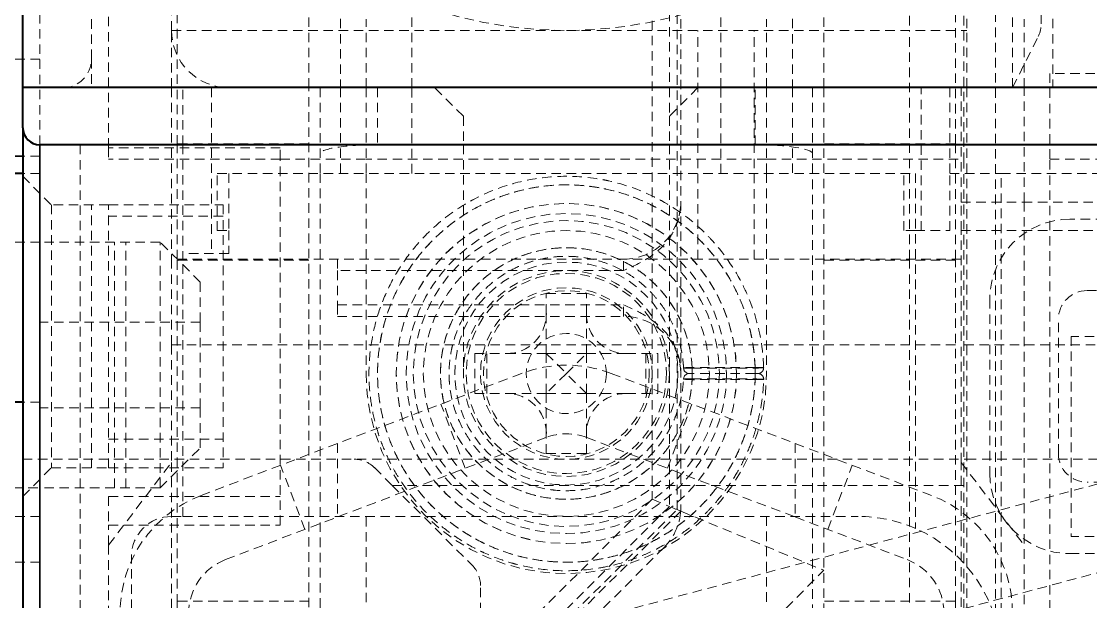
# Model space of a CAD drawing. Header units: inches. Extents: x 6934 to 18973, y 4254 to 7629.
# Drawn here: x 17088.75 to 17107.44, y 4884.96 to 4895.11 of the extents above; entities that cross this region are included whole.
import ezdxf

# ---------------------------------------------------------------- set-up
doc = ezdxf.new("R2010")
doc.units = ezdxf.units.IN
doc.header["$MEASUREMENT"] = 0
doc.linetypes.add('입력 정류부 ASSY$0$DASHED', pattern=[0.2067, 0.1654, -0.0413])
for name, color, linetype, lineweight, true_color in [('입력 정류부 ASSY$0$가려진 것(ISO)', 2, '입력 정류부 ASSY$0$DASHED', 18, 0xffff00), ('입력 정류부 ASSY$0$가려진 좁은 것(ISO)', 2, '입력 정류부 ASSY$0$DASHED', 18, 0xffff00), ('입력 정류부 ASSY$0$가시적인 것(ISO)', 3, 'Continuous', 40, 0x00ff00), ('입력 정류부 ASSY$0$가시적인 좁은 것(ISO)', 3, 'Continuous', 35, 0x00ff00)]:
    doc.layers.add(name, color=color, linetype=linetype, lineweight=lineweight, true_color=true_color)

# ---------------------------------------------------------------- blocks, each defined once
blk = doc.blocks.new('입력 정류부 ASSY')
at = {"layer": '입력 정류부 ASSY$0$가려진 것(ISO)'}
for p, q in [((437.404, 647.44), (437.404, 632.96)), ((451.004, 632.96), (451.004, 647.44)), ((445.704, 646.789), (445.704, 626.74)), ((436.204, 632.89), (436.204, 639.44)), ((450.204, 639.44), (450.204, 634.94)), ((451.154, 639.44), (451.154, 632.69)), ((451.704, 638.44), (451.704, 623.024)), ((435.004, 632.94), (435.004, 636.94)), ((437.304, 634.94), (437.304, 636.14)), ((440.254, 635.94), (440.254, 633.94)), ((448.154, 635.94), (448.154, 633.94)), ((451.204, 635.94), (451.204, 634.94)), ((452.004, 633.94), (452.004, 635.94)), ((452.504, 635.058), (452.504, 635.94)), ((452.704, 635.94), (452.704, 633.94)), ((439.704, 633.94), (439.704, 635.24)), ((448.704, 633.94), (448.704, 635.24)), ((435.904, 634.44), (435.904, 635.14)), ((440.704, 633.94), (440.704, 635.14)), ((447.704, 633.94), (447.704, 635.14)), ((452.204, 633.94), (452.204, 635.14)), ((437.304, 633.94), (437.304, 634.94)), ((437.304, 634.94), (444.204, 634.94)), ((444.204, 634.94), (451.204, 634.94)), ((446.504, 630.94), (446.504, 634.94)), ((447.484, 630.94), (447.484, 634.94)), ((450.204, 630.94), (450.204, 634.94)), ((451.204, 633.94), (451.204, 634.94)), ((452.004, 633.94), (452.452, 634.835)), ((435.004, 634.44), (433.504, 634.44)), ((435.904, 634.44), (435.904, 633.94)), ((452.654, 634.19), (452.654, 632.69)), ((471.754, 634.19), (452.654, 634.19)), ((437.304, 633.94), (437.304, 630.94)), ((437.504, 632.94), (437.504, 633.94)), ((439.704, 613.44), (439.704, 633.94)), ((439.904, 633.94), (439.904, 632.44)), ((440.254, 633.94), (440.254, 632.44)), ((440.704, 633.94), (440.704, 632.44)), ((442.404, 633.44), (441.904, 633.94)), ((446.504, 633.94), (446.004, 633.44)), ((447.704, 633.94), (447.704, 632.44)), ((448.154, 633.94), (448.154, 632.44)), ((448.504, 633.94), (448.504, 632.44)), ((448.704, 633.94), (448.704, 613.44)), ((450.904, 633.94), (450.904, 632.44)), ((451.104, 631.94), (451.104, 633.94)), ((452.204, 631.94), (452.204, 633.94)), ((442.404, 633.44), (442.404, 632.94)), ((446.004, 633.44), (446.004, 632.94)), ((439.704, 632.96), (437.404, 632.96)), ((437.404, 632.96), (437.404, 630.92)), ((451.004, 632.96), (448.704, 632.96)), ((451.004, 632.96), (451.004, 630.92)), ((435.704, 632.94), (435.704, 613.94)), ((439.204, 632.89), (436.204, 632.89)), ((436.204, 632.89), (436.204, 632.69)), ((437.504, 632.94), (437.504, 631.04)), ((439.204, 632.69), (439.204, 632.89)), ((442.404, 632.94), (442.404, 628.94)), ((446.004, 632.94), (446.004, 628.94)), ((439.204, 632.69), (436.204, 632.69)), ((439.204, 626.29), (439.204, 632.69)), ((439.204, 632.69), (440.704, 632.69)), ((447.704, 632.69), (440.704, 632.69)), ((447.704, 632.69), (451.154, 632.69)), ((451.154, 632.69), (451.154, 617.94)), ((452.654, 618.44), (452.654, 632.69)), ((452.654, 632.69), (458.704, 632.69)), ((435.004, 632.44), (434.704, 632.44)), ((434.704, 632.39), (435.204, 631.89)), ((438.104, 631.44), (438.104, 632.44)), ((438.104, 632.44), (450.304, 632.44)), ((438.304, 632.44), (438.304, 631.44)), ((439.904, 632.44), (439.904, 623.94)), ((440.704, 632.44), (440.704, 628.94)), ((447.704, 632.44), (447.704, 628.94)), ((448.504, 623.94), (448.504, 632.44)), ((450.104, 631.44), (450.104, 632.44)), ((450.304, 632.44), (450.304, 626.232)), ((450.904, 631.44), (450.904, 632.44)), ((450.904, 632.44), (451.804, 632.44)), ((451.804, 614.94), (451.804, 632.44)), ((451.804, 632.44), (454.604, 632.44)), ((436.204, 631.89), (435.204, 631.89)), ((435.204, 631.89), (435.204, 627.29)), ((435.904, 627.29), (435.904, 631.89)), ((436.204, 627.29), (436.204, 631.89)), ((436.204, 631.89), (438.204, 631.89)), ((438.204, 631.89), (438.204, 627.29)), ((451.104, 631.44), (451.104, 631.94)), ((451.104, 631.94), (452.204, 631.94)), ((452.204, 631.94), (452.204, 631.44)), ((454.204, 631.94), (452.204, 631.94)), ((438.204, 631.69), (436.204, 631.69)), ((471.404, 631.64), (453.004, 631.64)), ((438.104, 631.44), (438.304, 631.44)), ((438.304, 631.44), (438.304, 631.04)), ((450.304, 631.44), (450.104, 631.44)), ((450.304, 631.44), (450.904, 631.44)), ((451.104, 631.44), (452.204, 631.44)), ((451.104, 627.386), (451.104, 631.44)), ((452.204, 631.44), (452.204, 623.74)), ((454.204, 631.44), (452.204, 631.44)), ((435.004, 631.24), (433.504, 631.24)), ((437.104, 631.24), (435.004, 631.24)), ((436.304, 626.94), (436.304, 631.24)), ((436.504, 626.94), (436.504, 631.24)), ((437.804, 630.54), (437.104, 631.24)), ((437.104, 626.94), (437.104, 631.24)), ((451.104, 630.94), (437.304, 630.94)), ((437.304, 630.94), (437.304, 629.44)), ((439.704, 630.92), (437.404, 630.92)), ((437.404, 630.92), (437.404, 624.96)), ((437.504, 626.44), (437.504, 631.04)), ((438.304, 631.04), (437.504, 631.04)), ((440.204, 630.94), (440.204, 630.74)), ((451.004, 630.92), (448.704, 630.92)), ((450.204, 630.94), (450.204, 624.354)), ((451.004, 624.96), (451.004, 630.92)), ((440.204, 630.74), (440.204, 630.14)), ((437.804, 629.84), (437.804, 630.54)), ((443.854, 629.99), (443.854, 630.34)), ((443.854, 630.34), (444.554, 630.34)), ((444.554, 629.99), (444.554, 630.34)), ((453.304, 630.39), (471.104, 630.39)), ((451.604, 630.24), (451.604, 627.19)), ((440.204, 630.14), (440.204, 629.94)), ((443.854, 629.29), (443.854, 629.99)), ((444.554, 629.29), (444.554, 629.99)), ((437.804, 629.84), (435.004, 629.84)), ((437.804, 628.34), (437.804, 629.84)), ((440.204, 629.94), (445.204, 629.94)), ((452.804, 627.54), (452.804, 629.89)), ((453.029, 629.59), (453.029, 626.09)), ((453.429, 629.59), (453.029, 629.59)), ((437.304, 629.44), (437.304, 627.386)), ((437.304, 629.44), (451.104, 629.44)), ((455.304, 629.44), (451.104, 629.44)), ((442.604, 629.29), (442.604, 628.59)), ((442.604, 629.29), (443.154, 629.29)), ((443.854, 629.29), (443.154, 629.29)), ((443.854, 629.29), (444.204, 628.94)), ((443.854, 629.29), (444.554, 629.29)), ((443.854, 629.29), (443.854, 628.59)), ((444.204, 628.94), (444.554, 629.29)), ((444.554, 629.29), (444.554, 628.59)), ((444.554, 629.29), (445.254, 629.29)), ((445.254, 629.29), (445.804, 629.29)), ((445.804, 629.29), (445.804, 628.59)), ((443.421, 628.942), (440.204, 627.716)), ((444.204, 628.94), (443.854, 628.59)), ((444.554, 628.59), (444.204, 628.94)), ((444.988, 628.942), (448.204, 627.716)), ((446.352, 628.94), (446.402, 628.94)), ((442.604, 628.59), (443.154, 628.59)), ((443.854, 628.59), (443.154, 628.59)), ((443.854, 628.59), (444.554, 628.59)), ((443.854, 628.59), (443.854, 627.89)), ((444.554, 628.59), (445.254, 628.59)), ((444.554, 628.59), (444.554, 627.89)), ((445.254, 628.59), (445.804, 628.59)), ((435.004, 628.44), (434.704, 628.44)), ((437.804, 628.34), (435.004, 628.34)), ((437.804, 627.64), (437.804, 628.34)), ((442.438, 627.283), (442.011, 628.404)), ((445.97, 627.283), (446.398, 628.404)), ((444.874, 624.7), (457.469, 628.075)), ((436.204, 627.79), (438.204, 627.79)), ((440.204, 627.716), (437.821, 626.807)), ((443.848, 627.82), (440.204, 626.431)), ((440.204, 627.716), (440.204, 626.431)), ((443.854, 627.54), (443.854, 627.89)), ((444.554, 627.54), (444.554, 627.89)), ((444.56, 627.82), (448.204, 626.431)), ((450.588, 626.807), (448.204, 627.716)), ((448.204, 627.716), (448.204, 626.431)), ((437.104, 626.94), (437.804, 627.64)), ((443.854, 627.54), (444.554, 627.54)), ((434.704, 627.44), (451.204, 627.44)), ((436.204, 625.94), (437.304, 627.386)), ((437.304, 627.386), (437.304, 621.94)), ((451.104, 621.94), (451.104, 627.386)), ((451.104, 627.386), (452.204, 625.94)), ((451.204, 627.44), (454.208, 627.44)), ((434.704, 626.79), (435.204, 627.29)), ((435.204, 627.29), (436.204, 627.29)), ((436.204, 627.29), (438.204, 627.29)), ((439.635, 626.214), (439.208, 627.336)), ((440.851, 627.294), (441.161, 626.984)), ((448.774, 626.214), (449.201, 627.336)), ((441.161, 626.984), (442.558, 625.587)), ((471.104, 627.04), (453.304, 627.04)), ((434.004, 626.94), (435.004, 626.94)), ((437.104, 626.94), (435.004, 626.94)), ((436.204, 626.79), (436.204, 626.29)), ((436.204, 626.79), (439.204, 626.79)), ((445.704, 626.74), (442.704, 623.74)), ((445.262, 623.251), (457.857, 626.626)), ((445.704, 626.74), (446.004, 626.616)), ((435.004, 626.44), (433.504, 626.44)), ((437.304, 626.44), (437.504, 626.44)), ((437.504, 626.44), (449.304, 626.44)), ((438.248, 625.686), (440.204, 626.431)), ((440.704, 624.94), (440.704, 626.44)), ((446.204, 626.533), (448.704, 625.498)), ((447.704, 626.44), (447.704, 624.94)), ((448.204, 626.431), (450.16, 625.686)), ((436.204, 625.94), (436.204, 626.29)), ((436.204, 626.29), (439.204, 626.29)), ((453.429, 626.09), (453.029, 626.09)), ((436.204, 625.94), (436.204, 613.44)), ((445.911, 625.897), (441.283, 621.269)), ((436.604, 613.94), (436.604, 625.74)), ((453.004, 625.79), (471.404, 625.79)), ((435.004, 625.64), (430.404, 625.64)), ((443.915, 620.708), (448.704, 625.498)), ((442.704, 623.435), (442.704, 625.233)), ((439.704, 624.96), (437.404, 624.96)), ((437.404, 624.96), (437.404, 622.92)), ((451.004, 624.96), (448.704, 624.96)), ((451.004, 624.96), (451.004, 622.92))]:
    blk.add_line(p, q, dxfattribs=at)
for radius in [2.975, 1.95, 1.75, 1.5, 1.45, 0.7]:
    blk.add_circle((444.204, 628.94), radius, dxfattribs=at)
for centre, radius, start, end in [((444.204, 642.44), 7.5, 240.0736, 299.9264), ((452.004, 635.058), 0.5, 333.4349, 0), ((438.304, 634.94), 1, 180, 270), ((435.404, 634.44), 0.5, 270, 0), ((445.204, 631.94), 1, 270, 0), ((453.004, 630.24), 1.4, 90, 180), ((453.304, 629.89), 0.5, 90, 180), ((445.204, 628.94), 1, 0, 90), ((444.204, 626.886), 2.2, 69.1342, 110.8658), ((446.352, 629.04), 0.1, 182.664, 269.9988), ((447.552, 629.04), 0.1, 270.097, 1.748), ((444.204, 628.94), 3.5, 180, 0), ((446.352, 628.84), 0.1, 89.9958, 177.3334), ((447.553, 628.84), 0.1, 358.2883, 90.0044), ((444.204, 626.886), 1, 69.1342, 110.8658), ((453.304, 627.54), 0.5, 180, 270), ((453.004, 627.19), 1.4, 180, 270), ((438.604, 624.751), 2.2, 110.8658, 180), ((449.804, 624.751), 2.2, 0, 69.1342), ((445.204, 626.604), 1, 315, 0), ((437.304, 625.74), 0.7, 90, 180), ((449.304, 623.94), 2.5, 66.4218, 90), ((449.304, 623.94), 2.5, 0, 66.4218), ((438.604, 624.751), 1, 110.8658, 180), ((449.804, 624.751), 1, 0, 69.1342), ((442.204, 625.233), 0.5, 0, 45)]:
    blk.add_arc(centre, radius, start, end, dxfattribs=at)
for centre, major_axis, ratio, start_param, end_param in [((440.904, 632.789), (1, 0), 0.151515, 1.570796, 3.141593), ((447.504, 632.789), (-1, 0), 0.151515, 3.141593, 4.712389), ((443.11, 630.035), (-0.542, 0.542), 0.941609, 2.386259, 3.896927), ((445.299, 630.035), (0.542, 0.542), 0.941609, 2.386259, 3.896927), ((443.11, 627.846), (-0.542, -0.542), 0.941609, 2.386259, 3.896927), ((445.299, 627.846), (0.542, -0.542), 0.941609, 2.386259, 3.896927), ((440.497, 626.94), (-0.189, -0.463), 0.999737, 2.743284, 3.528481), ((446.204, 626.533), (0.5, -0.207), 0.00001, 1.57083, 1.982336)]:
    blk.add_ellipse(centre, major_axis=major_axis, ratio=ratio, start_param=start_param, end_param=end_param, dxfattribs=at)
for points, knots in [([(447.652, 629.043), (447.64, 629.444), (447.559, 629.824), (447.429, 630.166), (447.399, 630.245), (447.367, 630.322), (447.332, 630.396), (447.178, 630.728), (446.979, 631.017), (446.757, 631.261), (446.712, 631.31), (446.667, 631.358), (446.62, 631.403), (446.385, 631.634), (446.132, 631.817), (445.874, 631.959), (445.828, 631.985), (445.782, 632.009), (445.736, 632.031), (445.471, 632.163), (445.203, 632.253), (444.942, 632.31), (444.903, 632.319), (444.863, 632.327), (444.824, 632.334), (444.56, 632.382), (444.305, 632.397), (444.063, 632.387), (444.032, 632.386), (444.001, 632.384), (443.971, 632.382), (443.726, 632.366), (443.495, 632.324), (443.276, 632.263), (443.253, 632.257), (443.23, 632.25), (443.208, 632.243), (442.986, 632.176), (442.775, 632.088), (442.582, 631.985), (442.567, 631.977), (442.551, 631.969), (442.536, 631.96), (442.342, 631.853), (442.166, 631.731), (442.011, 631.603), (442.002, 631.596), (441.993, 631.588), (441.984, 631.581), (441.829, 631.45), (441.695, 631.315), (441.579, 631.178), (441.574, 631.173), (441.57, 631.168), (441.565, 631.162), (441.445, 631.02), (441.343, 630.875), (441.252, 630.725), (441.161, 630.574), (441.082, 630.417), (441.015, 630.256), (440.949, 630.096), (440.895, 629.931), (440.854, 629.764), (440.813, 629.597), (440.785, 629.427), (440.769, 629.258), (440.768, 629.252), (440.768, 629.245), (440.767, 629.239), (440.753, 629.077), (440.751, 628.915), (440.759, 628.766), (440.759, 628.757), (440.76, 628.748), (440.76, 628.739), (440.769, 628.593), (440.785, 628.459), (440.809, 628.327), (440.811, 628.316), (440.813, 628.306), (440.815, 628.295), (440.84, 628.166), (440.871, 628.04), (440.909, 627.918), (440.913, 627.905), (440.917, 627.893), (440.921, 627.88), (440.96, 627.76), (441.005, 627.643), (441.056, 627.529), (441.063, 627.515), (441.069, 627.5), (441.076, 627.486), (441.128, 627.375), (441.185, 627.266), (441.249, 627.159), (441.259, 627.144), (441.269, 627.128), (441.279, 627.112), (441.343, 627.009), (441.413, 626.908), (441.491, 626.809), (441.505, 626.791), (441.519, 626.774), (441.533, 626.757), (441.612, 626.66), (441.7, 626.564), (441.797, 626.469), (441.816, 626.45), (441.836, 626.431), (441.856, 626.413), (441.955, 626.321), (442.064, 626.231), (442.183, 626.145), (442.21, 626.125), (442.237, 626.106), (442.265, 626.087), (442.386, 626.005), (442.517, 625.927), (442.658, 625.856), (442.694, 625.838), (442.731, 625.82), (442.769, 625.803), (442.913, 625.737), (443.067, 625.679), (443.231, 625.63), (443.278, 625.617), (443.325, 625.604), (443.374, 625.592), (443.539, 625.551), (443.714, 625.52), (443.901, 625.504), (443.96, 625.498), (444.019, 625.495), (444.08, 625.493), (444.27, 625.486), (444.469, 625.495), (444.668, 625.522), (444.736, 625.531), (444.805, 625.542), (444.872, 625.556), (445.067, 625.594), (445.257, 625.649), (445.434, 625.717), (445.502, 625.743), (445.568, 625.77), (445.631, 625.799), (445.793, 625.873), (445.941, 625.955), (446.078, 626.043), (446.135, 626.08), (446.19, 626.119), (446.243, 626.157), (446.367, 626.248), (446.479, 626.342), (446.58, 626.439), (446.627, 626.483), (446.671, 626.528), (446.714, 626.573), (446.804, 626.668), (446.884, 626.764), (446.958, 626.862), (446.995, 626.911), (447.03, 626.96), (447.064, 627.01), (447.129, 627.106), (447.188, 627.204), (447.242, 627.305), (447.272, 627.36), (447.3, 627.415), (447.326, 627.471), (447.374, 627.573), (447.417, 627.677), (447.454, 627.783), (447.476, 627.845), (447.497, 627.907), (447.515, 627.97), (447.546, 628.074), (447.571, 628.181), (447.592, 628.29), (447.606, 628.359), (447.617, 628.429), (447.626, 628.5), (447.64, 628.61), (447.649, 628.723), (447.653, 628.837)], [0, 0, 0, 0, 0.024622, 0.024622, 0.024622, 0.030303, 0.030303, 0.030303, 0.055496, 0.055496, 0.055496, 0.060606, 0.060606, 0.060606, 0.086353, 0.086353, 0.086353, 0.090909, 0.090909, 0.090909, 0.117235, 0.117235, 0.117235, 0.121212, 0.121212, 0.121212, 0.148097, 0.148097, 0.148097, 0.151515, 0.151515, 0.151515, 0.178966, 0.178966, 0.178966, 0.181818, 0.181818, 0.181818, 0.209864, 0.209864, 0.209864, 0.212121, 0.212121, 0.212121, 0.240738, 0.240738, 0.240738, 0.242424, 0.242424, 0.242424, 0.271594, 0.271594, 0.271594, 0.272727, 0.272727, 0.272727, 0.30303, 0.30303, 0.30303, 0.333333, 0.333333, 0.333333, 0.363636, 0.363636, 0.363636, 0.393939, 0.393939, 0.393939, 0.395069, 0.395069, 0.395069, 0.424242, 0.424242, 0.424242, 0.425984, 0.425984, 0.425984, 0.454545, 0.454545, 0.454545, 0.456839, 0.456839, 0.456839, 0.484848, 0.484848, 0.484848, 0.487702, 0.487702, 0.487702, 0.515152, 0.515152, 0.515152, 0.518576, 0.518576, 0.518576, 0.545455, 0.545455, 0.545455, 0.549471, 0.549471, 0.549471, 0.575758, 0.575758, 0.575758, 0.580333, 0.580333, 0.580333, 0.606061, 0.606061, 0.606061, 0.611186, 0.611186, 0.611186, 0.636364, 0.636364, 0.636364, 0.642067, 0.642067, 0.642067, 0.666667, 0.666667, 0.666667, 0.672932, 0.672932, 0.672932, 0.69697, 0.69697, 0.69697, 0.703838, 0.703838, 0.703838, 0.727273, 0.727273, 0.727273, 0.734583, 0.734583, 0.734583, 0.757576, 0.757576, 0.757576, 0.765429, 0.765429, 0.765429, 0.787879, 0.787879, 0.787879, 0.796458, 0.796458, 0.796458, 0.818182, 0.818182, 0.818182, 0.827297, 0.827297, 0.827297, 0.848485, 0.848485, 0.848485, 0.858228, 0.858228, 0.858228, 0.878788, 0.878788, 0.878788, 0.889098, 0.889098, 0.889098, 0.909091, 0.909091, 0.909091, 0.919866, 0.919866, 0.919866, 0.939394, 0.939394, 0.939394, 0.95086, 0.95086, 0.95086, 0.969697, 0.969697, 0.969697, 0.981595, 0.981595, 0.981595, 1, 1, 1, 1]), ([(446.204, 631.923), (446.204, 631.811), (446.181, 631.679), (446.105, 631.464), (446.036, 631.343), (445.873, 631.138), (445.753, 631.034), (445.485, 630.866), (445.338, 630.8), (445.204, 630.74)], [-0.1561497, -0.1561497, -0.1561497, -0.1561497, -0.1225181, -0.1225181, -0.0877089, -0.0877089, -0.0438544, -0.0438544, 0, 0, 0, 0]), ([(446.252, 629.036), (446.251, 629.058), (446.25, 629.081), (446.248, 629.104), (446.242, 629.18), (446.231, 629.256), (446.217, 629.33), (446.212, 629.356), (446.206, 629.381), (446.201, 629.407), (446.184, 629.477), (446.164, 629.546), (446.14, 629.615), (446.13, 629.645), (446.119, 629.674), (446.107, 629.704), (446.081, 629.768), (446.052, 629.831), (446.019, 629.893), (446.002, 629.926), (445.984, 629.958), (445.965, 629.99), (445.931, 630.048), (445.893, 630.104), (445.852, 630.16), (445.826, 630.195), (445.799, 630.23), (445.769, 630.264), (445.726, 630.315), (445.679, 630.366), (445.628, 630.415), (445.59, 630.452), (445.549, 630.489), (445.505, 630.525), (445.452, 630.568), (445.396, 630.61), (445.336, 630.65), (445.281, 630.686), (445.224, 630.72), (445.163, 630.752), (445.101, 630.785), (445.037, 630.815), (444.969, 630.842), (444.896, 630.872), (444.819, 630.898), (444.738, 630.92), (444.67, 630.938), (444.599, 630.953), (444.526, 630.965), (444.432, 630.98), (444.334, 630.989), (444.234, 630.99), (444.163, 630.991), (444.09, 630.988), (444.018, 630.982), (443.905, 630.971), (443.792, 630.952), (443.683, 630.923), (443.622, 630.907), (443.562, 630.888), (443.504, 630.867), (443.394, 630.827), (443.292, 630.779), (443.196, 630.725), (443.151, 630.7), (443.108, 630.673), (443.065, 630.645), (442.97, 630.581), (442.88, 630.51), (442.796, 630.43), (442.763, 630.399), (442.731, 630.366), (442.7, 630.333), (442.613, 630.239), (442.532, 630.134), (442.459, 630.016), (442.438, 629.981), (442.416, 629.944), (442.396, 629.906), (442.325, 629.773), (442.265, 629.625), (442.223, 629.467), (442.214, 629.431), (442.205, 629.395), (442.197, 629.358), (442.162, 629.187), (442.148, 629.005), (442.157, 628.833), (442.159, 628.806), (442.16, 628.779), (442.163, 628.753), (442.179, 628.575), (442.218, 628.409), (442.271, 628.259), (442.276, 628.243), (442.282, 628.228), (442.287, 628.214), (442.346, 628.059), (442.42, 627.921), (442.502, 627.798), (442.506, 627.792), (442.51, 627.787), (442.514, 627.781), (442.6, 627.654), (442.696, 627.545), (442.799, 627.448), (442.901, 627.352), (443.01, 627.268), (443.129, 627.195), (443.134, 627.192), (443.139, 627.189), (443.144, 627.186), (443.258, 627.117), (443.38, 627.058), (443.508, 627.012), (443.52, 627.008), (443.532, 627.004), (443.545, 626.999), (443.667, 626.958), (443.794, 626.927), (443.93, 626.909), (443.95, 626.906), (443.97, 626.904), (443.991, 626.901), (444.123, 626.888), (444.263, 626.886), (444.408, 626.9), (444.438, 626.903), (444.468, 626.907), (444.498, 626.911), (444.638, 626.932), (444.78, 626.968), (444.912, 627.016), (444.949, 627.03), (444.985, 627.044), (445.02, 627.06), (445.14, 627.112), (445.251, 627.173), (445.35, 627.241), (445.386, 627.265), (445.42, 627.289), (445.453, 627.314), (445.54, 627.381), (445.617, 627.451), (445.686, 627.524), (445.717, 627.555), (445.745, 627.588), (445.773, 627.62), (445.831, 627.689), (445.882, 627.759), (445.928, 627.831), (445.953, 627.869), (445.976, 627.908), (445.998, 627.947), (446.036, 628.015), (446.069, 628.085), (446.098, 628.155), (446.117, 628.2), (446.134, 628.246), (446.149, 628.292), (446.171, 628.357), (446.189, 628.423), (446.204, 628.49), (446.216, 628.542), (446.226, 628.595), (446.233, 628.649), (446.243, 628.714), (446.249, 628.779), (446.252, 628.845)], [0, 0, 0, 0, 0.007873, 0.007873, 0.007873, 0.034483, 0.034483, 0.034483, 0.043596, 0.043596, 0.043596, 0.068966, 0.068966, 0.068966, 0.079834, 0.079834, 0.079834, 0.103448, 0.103448, 0.103448, 0.11587, 0.11587, 0.11587, 0.137931, 0.137931, 0.137931, 0.151816, 0.151816, 0.151816, 0.172414, 0.172414, 0.172414, 0.187975, 0.187975, 0.187975, 0.206897, 0.206897, 0.206897, 0.224016, 0.224016, 0.224016, 0.241379, 0.241379, 0.241379, 0.260054, 0.260054, 0.260054, 0.275862, 0.275862, 0.275862, 0.296003, 0.296003, 0.296003, 0.310345, 0.310345, 0.310345, 0.33245, 0.33245, 0.33245, 0.344828, 0.344828, 0.344828, 0.368303, 0.368303, 0.368303, 0.37931, 0.37931, 0.37931, 0.404188, 0.404188, 0.404188, 0.413793, 0.413793, 0.413793, 0.440299, 0.440299, 0.440299, 0.448276, 0.448276, 0.448276, 0.476371, 0.476371, 0.476371, 0.482759, 0.482759, 0.482759, 0.512599, 0.512599, 0.512599, 0.517241, 0.517241, 0.517241, 0.548568, 0.548568, 0.548568, 0.551724, 0.551724, 0.551724, 0.58462, 0.58462, 0.58462, 0.586207, 0.586207, 0.586207, 0.62069, 0.62069, 0.62069, 0.655172, 0.655172, 0.655172, 0.656691, 0.656691, 0.656691, 0.689655, 0.689655, 0.689655, 0.69283, 0.69283, 0.69283, 0.724138, 0.724138, 0.724138, 0.728789, 0.728789, 0.728789, 0.758621, 0.758621, 0.758621, 0.764743, 0.764743, 0.764743, 0.793103, 0.793103, 0.793103, 0.800968, 0.800968, 0.800968, 0.827586, 0.827586, 0.827586, 0.837049, 0.837049, 0.837049, 0.862069, 0.862069, 0.862069, 0.873144, 0.873144, 0.873144, 0.896552, 0.896552, 0.896552, 0.909086, 0.909086, 0.909086, 0.931034, 0.931034, 0.931034, 0.9453, 0.9453, 0.9453, 0.965517, 0.965517, 0.965517, 0.981127, 0.981127, 0.981127, 1, 1, 1, 1]), ([(445.204, 630.14), (445.338, 630.081), (445.485, 630.015), (445.753, 629.846), (445.873, 629.743), (446.036, 629.538), (446.105, 629.417), (446.181, 629.202), (446.204, 629.069), (446.204, 628.957)], [-0.6097237, -0.6097237, -0.6097237, -0.6097237, -0.5658692, -0.5658692, -0.5220148, -0.5220148, -0.4872055, -0.4872055, -0.4535739, -0.4535739, -0.4535739, -0.4535739]), ([(447.502, 628.94), (447.382, 628.94), (447.261, 628.94), (447.137, 628.94), (447.013, 628.94), (446.887, 628.94), (446.764, 628.94), (446.754, 628.94), (446.745, 628.94), (446.735, 628.94), (446.622, 628.94), (446.511, 628.94), (446.402, 628.94)], [0, 0, 0, 0, 0.333333, 0.333333, 0.333333, 0.666667, 0.666667, 0.666667, 0.69247, 0.69247, 0.69247, 1, 1, 1, 1]), ([(447.553, 628.94), (447.553, 628.94), (447.552, 628.94), (447.548, 628.94), (447.542, 628.94), (447.532, 628.94), (447.519, 628.94), (447.508, 628.94), (447.502, 628.94)], [0.0000021, 0.0000021, 0.0000021, 0.0000021, 0.1666667, 0.3333333, 0.5, 0.6666667, 0.8333333, 1, 1, 1, 1])]:
    blk.add_open_spline(points, degree=3, knots=knots, dxfattribs=at)
at = {"layer": '입력 정류부 ASSY$0$가려진 좁은 것(ISO)'}
for p, q in [((446.204, 648.94), (446.204, 626.533)), ((446.004, 647.74), (446.004, 633.44)), ((446.138, 626.561), (446.138, 644.94)), ((441.504, 633.94), (441.504, 635.443)), ((446.904, 633.94), (446.904, 635.443)), ((438.004, 633.94), (438.004, 631.04)), ((440.904, 633.94), (440.904, 632.94)), ((441.504, 632.44), (441.504, 633.94)), ((446.904, 632.44), (446.904, 633.94)), ((447.504, 632.94), (447.504, 633.94)), ((450.404, 631.44), (450.404, 633.94)), ((451.204, 633.94), (451.204, 623.546)), ((435.004, 632.74), (434.704, 632.74)), ((445.204, 630.74), (445.204, 630.94)), ((445.204, 630.74), (440.204, 630.74)), ((440.204, 630.14), (445.204, 630.14)), ((445.204, 629.94), (445.204, 630.14)), ((442.815, 628.59), (442.815, 629.29)), ((445.593, 628.59), (445.593, 629.29)), ((446.004, 628.94), (446.004, 626.616)), ((441.161, 626.984), (451.204, 626.984)), ((446.004, 626.616), (442.851, 623.463)), ((442.805, 623.227), (446.138, 626.561)), ((446.204, 626.533), (442.948, 623.277))]:
    blk.add_line(p, q, dxfattribs=at)
for radius in [2.974, 2.799, 2.675, 2.5, 1.8]:
    blk.add_circle((444.204, 628.94), radius, dxfattribs=at)
for centre, major_axis, ratio, start_param, end_param in [((446.402, 629.04), (0, -0.1), 0.003903, 4.633078, 6.28318), ((446.402, 629.04), (0, -0.1), 0.00333, 6.283183, 7.774637), ((447.502, 629.04), (0, -0.1), 0.001693, 4.65941, 6.28319), ((447.503, 629.04), (0.15, 0.003), 0.034434, 4.712902, 6.282737), ((447.503, 629.04), (0, -0.1), 0.001522, 0.000002, 1.517816), ((446.402, 628.84), (0, 0.1), 0.003903, 0.003581, 1.65011), ((446.402, 628.84), (0, 0.1), 0.00333, 4.79173, 6.283194), ((447.503, 628.84), (0, 0.1), 0.001522, 4.765369, 6.283183), ((447.503, 628.84), (0, 0.1), 0.001693, 6.283185, 7.906957), ((447.503, 628.84), (0.15, -0.003), 0.034478, 6.282869, 7.853453), ((447.503, 628.84), (0.15, -0.003), 0.034881, 4.711789, 6.282886)]:
    blk.add_ellipse(centre, major_axis=major_axis, ratio=ratio, start_param=start_param, end_param=end_param, dxfattribs=at)
for points, knots in [([(447.502, 629.046), (447.489, 629.429), (447.411, 629.793), (447.286, 630.12), (447.257, 630.195), (447.226, 630.268), (447.193, 630.339), (447.045, 630.656), (446.854, 630.933), (446.641, 631.166), (446.598, 631.212), (446.555, 631.257), (446.51, 631.301), (446.285, 631.521), (446.042, 631.696), (445.794, 631.832), (445.751, 631.856), (445.708, 631.878), (445.664, 631.9), (445.409, 632.025), (445.152, 632.111), (444.902, 632.166), (444.865, 632.174), (444.828, 632.181), (444.791, 632.188), (444.538, 632.234), (444.293, 632.247), (444.061, 632.237), (444.032, 632.236), (444.003, 632.234), (443.974, 632.232), (443.74, 632.216), (443.519, 632.176), (443.308, 632.116), (443.287, 632.11), (443.266, 632.104), (443.245, 632.098), (443.032, 632.033), (442.831, 631.948), (442.646, 631.849), (442.632, 631.841), (442.617, 631.834), (442.603, 631.826), (442.417, 631.723), (442.248, 631.605), (442.1, 631.483), (442.092, 631.476), (442.084, 631.469), (442.076, 631.462), (441.927, 631.336), (441.799, 631.206), (441.688, 631.075), (441.684, 631.07), (441.68, 631.065), (441.676, 631.061), (441.561, 630.924), (441.463, 630.786), (441.377, 630.642), (441.29, 630.497), (441.215, 630.347), (441.151, 630.193), (441.088, 630.04), (441.037, 629.882), (440.998, 629.722), (440.997, 629.719), (440.997, 629.715), (440.996, 629.712), (440.958, 629.555), (440.932, 629.396), (440.918, 629.238), (440.917, 629.231), (440.917, 629.225), (440.916, 629.218), (440.903, 629.063), (440.902, 628.91), (440.909, 628.767), (440.909, 628.758), (440.91, 628.749), (440.91, 628.74), (440.919, 628.601), (440.935, 628.473), (440.958, 628.347), (440.96, 628.336), (440.962, 628.326), (440.964, 628.315), (440.988, 628.193), (441.018, 628.073), (441.054, 627.956), (441.058, 627.944), (441.062, 627.931), (441.066, 627.919), (441.103, 627.805), (441.147, 627.694), (441.196, 627.585), (441.202, 627.57), (441.208, 627.556), (441.215, 627.542), (441.265, 627.436), (441.32, 627.333), (441.381, 627.232), (441.391, 627.216), (441.4, 627.2), (441.41, 627.185), (441.471, 627.087), (441.539, 626.991), (441.613, 626.897), (441.627, 626.88), (441.64, 626.863), (441.654, 626.846), (441.73, 626.753), (441.813, 626.662), (441.906, 626.572), (441.925, 626.554), (441.944, 626.535), (441.964, 626.517), (442.059, 626.43), (442.162, 626.345), (442.275, 626.263), (442.301, 626.244), (442.329, 626.225), (442.356, 626.206), (442.471, 626.129), (442.595, 626.055), (442.73, 625.988), (442.765, 625.97), (442.802, 625.953), (442.838, 625.936), (442.975, 625.874), (443.122, 625.819), (443.277, 625.773), (443.323, 625.76), (443.37, 625.747), (443.417, 625.735), (443.575, 625.697), (443.741, 625.668), (443.918, 625.653), (443.976, 625.648), (444.034, 625.644), (444.093, 625.642), (444.273, 625.636), (444.462, 625.645), (444.651, 625.671), (444.718, 625.68), (444.785, 625.691), (444.851, 625.704), (445.035, 625.741), (445.216, 625.794), (445.384, 625.858), (445.45, 625.884), (445.514, 625.91), (445.577, 625.939), (445.729, 626.009), (445.87, 626.087), (446, 626.171), (446.056, 626.208), (446.109, 626.245), (446.161, 626.283), (446.278, 626.369), (446.384, 626.459), (446.48, 626.551), (446.526, 626.594), (446.569, 626.638), (446.61, 626.682), (446.695, 626.772), (446.771, 626.863), (446.841, 626.956), (446.877, 627.004), (446.911, 627.052), (446.944, 627.1), (447.005, 627.192), (447.061, 627.285), (447.112, 627.38), (447.141, 627.434), (447.168, 627.488), (447.194, 627.542), (447.238, 627.639), (447.279, 627.737), (447.314, 627.837), (447.336, 627.897), (447.356, 627.958), (447.374, 628.02), (447.402, 628.119), (447.426, 628.219), (447.446, 628.322), (447.459, 628.389), (447.47, 628.458), (447.478, 628.527), (447.491, 628.631), (447.5, 628.738), (447.503, 628.846)], [0, 0, 0, 0, 0.024652, 0.024652, 0.024652, 0.030303, 0.030303, 0.030303, 0.055533, 0.055533, 0.055533, 0.060606, 0.060606, 0.060606, 0.086396, 0.086396, 0.086396, 0.090909, 0.090909, 0.090909, 0.117285, 0.117285, 0.117285, 0.121212, 0.121212, 0.121212, 0.148153, 0.148153, 0.148153, 0.151515, 0.151515, 0.151515, 0.179029, 0.179029, 0.179029, 0.181818, 0.181818, 0.181818, 0.209932, 0.209932, 0.209932, 0.212121, 0.212121, 0.212121, 0.240813, 0.240813, 0.240813, 0.242424, 0.242424, 0.242424, 0.271676, 0.271676, 0.271676, 0.272727, 0.272727, 0.272727, 0.30303, 0.30303, 0.30303, 0.333333, 0.333333, 0.333333, 0.363636, 0.363636, 0.363636, 0.364308, 0.364308, 0.364308, 0.393939, 0.393939, 0.393939, 0.395176, 0.395176, 0.395176, 0.424242, 0.424242, 0.424242, 0.426098, 0.426098, 0.426098, 0.454545, 0.454545, 0.454545, 0.456959, 0.456959, 0.456959, 0.484848, 0.484848, 0.484848, 0.487828, 0.487828, 0.487828, 0.515152, 0.515152, 0.515152, 0.518709, 0.518709, 0.518709, 0.545455, 0.545455, 0.545455, 0.549611, 0.549611, 0.549611, 0.575758, 0.575758, 0.575758, 0.580479, 0.580479, 0.580479, 0.606061, 0.606061, 0.606061, 0.611338, 0.611338, 0.611338, 0.636364, 0.636364, 0.636364, 0.642225, 0.642225, 0.642225, 0.666667, 0.666667, 0.666667, 0.673097, 0.673097, 0.673097, 0.69697, 0.69697, 0.69697, 0.70401, 0.70401, 0.70401, 0.727273, 0.727273, 0.727273, 0.734758, 0.734758, 0.734758, 0.757576, 0.757576, 0.757576, 0.765612, 0.765612, 0.765612, 0.787879, 0.787879, 0.787879, 0.796651, 0.796651, 0.796651, 0.818182, 0.818182, 0.818182, 0.827493, 0.827493, 0.827493, 0.848485, 0.848485, 0.848485, 0.858432, 0.858432, 0.858432, 0.878788, 0.878788, 0.878788, 0.889307, 0.889307, 0.889307, 0.909091, 0.909091, 0.909091, 0.920081, 0.920081, 0.920081, 0.939394, 0.939394, 0.939394, 0.951084, 0.951084, 0.951084, 0.969697, 0.969697, 0.969697, 0.981821, 0.981821, 0.981821, 1, 1, 1, 1]), ([(447.503, 629.035), (447.496, 629.278), (447.462, 629.508), (447.411, 629.72), (447.359, 629.933), (447.289, 630.128), (447.208, 630.307), (447.126, 630.486), (447.033, 630.649), (446.933, 630.796), (446.859, 630.905), (446.78, 631.006), (446.7, 631.099), (446.672, 631.131), (446.644, 631.162), (446.616, 631.192), (446.507, 631.31), (446.394, 631.414), (446.279, 631.507), (446.164, 631.6), (446.046, 631.682), (445.923, 631.757), (445.8, 631.832), (445.672, 631.9), (445.539, 631.958), (445.407, 632.017), (445.271, 632.066), (445.132, 632.107), (444.994, 632.148), (444.852, 632.18), (444.703, 632.202), (444.594, 632.219), (444.482, 632.231), (444.365, 632.236), (444.322, 632.239), (444.278, 632.24), (444.234, 632.24), (444.07, 632.241), (443.897, 632.23), (443.732, 632.206), (443.566, 632.183), (443.409, 632.147), (443.255, 632.101), (443.101, 632.054), (442.95, 631.997), (442.805, 631.929), (442.66, 631.861), (442.519, 631.782), (442.383, 631.692), (442.246, 631.601), (442.113, 631.499), (441.982, 631.38), (441.965, 631.364), (441.947, 631.348), (441.93, 631.332), (441.817, 631.224), (441.705, 631.102), (441.6, 630.966), (441.478, 630.81), (441.366, 630.635), (441.274, 630.457), (441.181, 630.28), (441.109, 630.101), (441.055, 629.925), (441, 629.75), (440.962, 629.577), (440.939, 629.414), (440.915, 629.251), (440.905, 629.097), (440.904, 628.953), (440.904, 628.808), (440.913, 628.674), (440.928, 628.544), (440.944, 628.415), (440.966, 628.292), (440.995, 628.17), (441.025, 628.049), (441.06, 627.93), (441.103, 627.813), (441.145, 627.697), (441.193, 627.584), (441.249, 627.473), (441.304, 627.362), (441.366, 627.253), (441.434, 627.148), (441.502, 627.042), (441.576, 626.94), (441.661, 626.838), (441.739, 626.743), (441.826, 626.649), (441.923, 626.556), (441.93, 626.549), (441.937, 626.542), (441.945, 626.535), (442.05, 626.436), (442.167, 626.34), (442.298, 626.247), (442.429, 626.154), (442.574, 626.065), (442.734, 625.986), (442.894, 625.907), (443.067, 625.837), (443.245, 625.783), (443.423, 625.729), (443.605, 625.69), (443.78, 625.668), (443.955, 625.645), (444.124, 625.638), (444.279, 625.641), (444.305, 625.642), (444.33, 625.643), (444.354, 625.644), (444.481, 625.649), (444.6, 625.662), (444.715, 625.68), (444.852, 625.702), (444.983, 625.731), (445.11, 625.767), (445.236, 625.803), (445.359, 625.846), (445.477, 625.895), (445.595, 625.945), (445.709, 626.001), (445.819, 626.062), (445.929, 626.124), (446.036, 626.192), (446.139, 626.267), (446.242, 626.341), (446.342, 626.422), (446.441, 626.514), (446.526, 626.592), (446.61, 626.678), (446.693, 626.773), (446.707, 626.789), (446.721, 626.805), (446.734, 626.822), (446.83, 626.936), (446.923, 627.062), (447.009, 627.202), (447.096, 627.341), (447.176, 627.494), (447.246, 627.661), (447.317, 627.828), (447.377, 628.009), (447.421, 628.205), (447.466, 628.401), (447.495, 628.613), (447.503, 628.835)], [0, 0, 0, 0, 0.023256, 0.023256, 0.023256, 0.046512, 0.046512, 0.046512, 0.069767, 0.069767, 0.069767, 0.087069, 0.087069, 0.087069, 0.093023, 0.093023, 0.093023, 0.116279, 0.116279, 0.116279, 0.139535, 0.139535, 0.139535, 0.162791, 0.162791, 0.162791, 0.186047, 0.186047, 0.186047, 0.209302, 0.209302, 0.209302, 0.226308, 0.226308, 0.226308, 0.232558, 0.232558, 0.232558, 0.255814, 0.255814, 0.255814, 0.27907, 0.27907, 0.27907, 0.302326, 0.302326, 0.302326, 0.325581, 0.325581, 0.325581, 0.348837, 0.348837, 0.348837, 0.351881, 0.351881, 0.351881, 0.372093, 0.372093, 0.372093, 0.395349, 0.395349, 0.395349, 0.418605, 0.418605, 0.418605, 0.44186, 0.44186, 0.44186, 0.465116, 0.465116, 0.465116, 0.488372, 0.488372, 0.488372, 0.511628, 0.511628, 0.511628, 0.534884, 0.534884, 0.534884, 0.55814, 0.55814, 0.55814, 0.581395, 0.581395, 0.581395, 0.604651, 0.604651, 0.604651, 0.626264, 0.626264, 0.626264, 0.627907, 0.627907, 0.627907, 0.651163, 0.651163, 0.651163, 0.674419, 0.674419, 0.674419, 0.697674, 0.697674, 0.697674, 0.72093, 0.72093, 0.72093, 0.744186, 0.744186, 0.744186, 0.747968, 0.747968, 0.747968, 0.767442, 0.767442, 0.767442, 0.790698, 0.790698, 0.790698, 0.813953, 0.813953, 0.813953, 0.837209, 0.837209, 0.837209, 0.860465, 0.860465, 0.860465, 0.883721, 0.883721, 0.883721, 0.903651, 0.903651, 0.903651, 0.906977, 0.906977, 0.906977, 0.930233, 0.930233, 0.930233, 0.953488, 0.953488, 0.953488, 0.976744, 0.976744, 0.976744, 1, 1, 1, 1]), ([(446.402, 629.048), (446.395, 629.048), (446.388, 629.048), (446.381, 629.048), (446.378, 629.047), (446.374, 629.047), (446.371, 629.047), (446.363, 629.047), (446.355, 629.046), (446.346, 629.046), (446.344, 629.046), (446.341, 629.046), (446.339, 629.046), (446.33, 629.045), (446.321, 629.045), (446.312, 629.044), (446.311, 629.044), (446.309, 629.044), (446.308, 629.044), (446.298, 629.043), (446.288, 629.042), (446.28, 629.041), (446.272, 629.04), (446.265, 629.039), (446.26, 629.038), (446.255, 629.038), (446.252, 629.037), (446.252, 629.036)], [0, 0, 0, 0, 0.1128137, 0.1128137, 0.1128137, 0.1666667, 0.1666667, 0.1666667, 0.2940879, 0.2940879, 0.2940879, 0.3333333, 0.3333333, 0.3333333, 0.4754146, 0.4754146, 0.4754146, 0.5, 0.5, 0.5, 0.6666667, 0.6666667, 0.6666667, 0.8333333, 0.8333333, 0.8333333, 0.9999999, 0.9999999, 0.9999999, 0.9999999]), ([(446.252, 629.036), (446.252, 629.035), (446.253, 629.035), (446.254, 629.035), (446.254, 629.034), (446.255, 629.034), (446.255, 629.034), (446.257, 629.034), (446.259, 629.033), (446.263, 629.033), (446.264, 629.033), (446.265, 629.033), (446.266, 629.033), (446.27, 629.032), (446.275, 629.032), (446.282, 629.032), (446.283, 629.032), (446.284, 629.032), (446.285, 629.032), (446.293, 629.031), (446.302, 629.031), (446.313, 629.031), (446.313, 629.031), (446.314, 629.031), (446.315, 629.031), (446.326, 629.031), (446.339, 629.031), (446.354, 629.031), (446.369, 629.031), (446.385, 629.032), (446.402, 629.032)], [0.0000002, 0.0000002, 0.0000002, 0.0000002, 0.1119913, 0.1119913, 0.1119913, 0.1666667, 0.1666667, 0.1666667, 0.2934592, 0.2934592, 0.2934592, 0.3333333, 0.3333333, 0.3333333, 0.4749797, 0.4749797, 0.4749797, 0.5, 0.5, 0.5, 0.6565009, 0.6565009, 0.6565009, 0.6666667, 0.6666667, 0.6666667, 0.8333333, 0.8333333, 0.8333333, 1, 1, 1, 1]), ([(447.502, 629.046), (447.382, 629.046), (447.261, 629.046), (447.137, 629.046), (447.013, 629.046), (446.887, 629.047), (446.763, 629.047), (446.64, 629.047), (446.52, 629.048), (446.402, 629.048)], [0, 0, 0, 0, 0.3333333, 0.3333333, 0.3333333, 0.6666667, 0.6666667, 0.6666667, 1, 1, 1, 1]), ([(446.402, 629.032), (446.526, 629.033), (446.649, 629.033), (446.773, 629.033), (446.897, 629.034), (447.021, 629.034), (447.143, 629.034), (447.265, 629.035), (447.385, 629.035), (447.503, 629.035)], [0, 0, 0, 0, 0.3333333, 0.3333333, 0.3333333, 0.6666667, 0.6666667, 0.6666667, 1, 1, 1, 1]), ([(447.652, 629.043), (447.652, 629.044), (447.652, 629.044), (447.651, 629.044), (447.651, 629.044), (447.65, 629.044), (447.649, 629.044), (447.648, 629.045), (447.645, 629.045), (447.642, 629.045), (447.641, 629.045), (447.64, 629.045), (447.639, 629.045), (447.634, 629.046), (447.629, 629.046), (447.623, 629.046), (447.622, 629.046), (447.62, 629.046), (447.619, 629.046), (447.612, 629.046), (447.603, 629.046), (447.592, 629.046), (447.591, 629.046), (447.591, 629.046), (447.59, 629.046), (447.578, 629.046), (447.565, 629.046), (447.55, 629.046), (447.536, 629.046), (447.519, 629.046), (447.502, 629.046)], [0, 0, 0, 0, 0.112388, 0.112388, 0.112388, 0.166667, 0.166667, 0.166667, 0.293725, 0.293725, 0.293725, 0.333333, 0.333333, 0.333333, 0.475182, 0.475182, 0.475182, 0.5, 0.5, 0.5, 0.656615, 0.656615, 0.656615, 0.666667, 0.666667, 0.666667, 0.833333, 0.833333, 0.833333, 1, 1, 1, 1]), ([(446.252, 628.845), (446.252, 628.845), (446.252, 628.845), (446.253, 628.846), (446.253, 628.846), (446.254, 628.846), (446.255, 628.846), (446.256, 628.847), (446.258, 628.847), (446.26, 628.847), (446.262, 628.847), (446.263, 628.848), (446.266, 628.848), (446.268, 628.848), (446.272, 628.848), (446.275, 628.848), (446.278, 628.849), (446.281, 628.849), (446.285, 628.849), (446.29, 628.849), (446.295, 628.849), (446.301, 628.849), (446.305, 628.849), (446.309, 628.849), (446.314, 628.849), (446.321, 628.85), (446.328, 628.85), (446.336, 628.849), (446.342, 628.849), (446.348, 628.849), (446.354, 628.849), (446.363, 628.849), (446.372, 628.849), (446.383, 628.849), (446.389, 628.849), (446.396, 628.848), (446.402, 628.848)], [0, 0, 0, 0, 0.0881248, 0.0881248, 0.0881248, 0.1666667, 0.1666667, 0.1666667, 0.2574609, 0.2574609, 0.2574609, 0.3333333, 0.3333333, 0.3333333, 0.4269639, 0.4269639, 0.4269639, 0.5, 0.5, 0.5, 0.5964364, 0.5964364, 0.5964364, 0.6666667, 0.6666667, 0.6666667, 0.7658674, 0.7658674, 0.7658674, 0.8333333, 0.8333333, 0.8333333, 0.9352208, 0.9352208, 0.9352208, 1, 1, 1, 1]), ([(446.402, 628.832), (446.396, 628.832), (446.391, 628.833), (446.386, 628.833), (446.381, 628.833), (446.376, 628.833), (446.371, 628.833), (446.366, 628.834), (446.36, 628.834), (446.354, 628.834), (446.349, 628.834), (446.344, 628.835), (446.34, 628.835), (446.334, 628.835), (446.328, 628.836), (446.322, 628.836), (446.317, 628.836), (446.313, 628.837), (446.308, 628.837), (446.303, 628.837), (446.297, 628.838), (446.292, 628.838), (446.288, 628.839), (446.284, 628.839), (446.28, 628.839), (446.276, 628.84), (446.271, 628.84), (446.267, 628.841), (446.264, 628.841), (446.262, 628.842), (446.26, 628.842), (446.257, 628.843), (446.255, 628.843), (446.253, 628.844), (446.252, 628.844), (446.252, 628.845), (446.252, 628.845)], [0, 0, 0, 0, 0.088703, 0.088703, 0.088703, 0.166667, 0.166667, 0.166667, 0.257873, 0.257873, 0.257873, 0.333333, 0.333333, 0.333333, 0.427213, 0.427213, 0.427213, 0.5, 0.5, 0.5, 0.596524, 0.596524, 0.596524, 0.666667, 0.666667, 0.666667, 0.765794, 0.765794, 0.765794, 0.833333, 0.833333, 0.833333, 0.934976, 0.934976, 0.934976, 1, 1, 1, 1]), ([(446.402, 628.848), (446.517, 628.848), (446.632, 628.847), (446.747, 628.847), (446.756, 628.847), (446.765, 628.847), (446.773, 628.847), (446.897, 628.847), (447.022, 628.846), (447.144, 628.846), (447.147, 628.846), (447.15, 628.846), (447.154, 628.846), (447.272, 628.846), (447.388, 628.846), (447.503, 628.846)], [0, 0, 0, 0, 0.3095343, 0.3095343, 0.3095343, 0.3333333, 0.3333333, 0.3333333, 0.6666667, 0.6666667, 0.6666667, 0.6758105, 0.6758105, 0.6758105, 1, 1, 1, 1]), ([(447.503, 628.835), (447.391, 628.835), (447.279, 628.835), (447.164, 628.834), (447.155, 628.834), (447.146, 628.834), (447.136, 628.834), (447.013, 628.834), (446.886, 628.834), (446.763, 628.833), (446.64, 628.833), (446.52, 628.833), (446.402, 628.832)], [0, 0, 0, 0, 0.3084484, 0.3084484, 0.3084484, 0.3333333, 0.3333333, 0.3333333, 0.6666667, 0.6666667, 0.6666667, 1, 1, 1, 1])]:
    blk.add_open_spline(points, degree=3, knots=knots, dxfattribs=at)
for points in [[(446.402, 629.048), (446.396, 629.155), (446.37, 629.367), (446.287, 629.671), (446.157, 629.97), (445.979, 630.256), (445.741, 630.53), (445.428, 630.785), (445.034, 630.995), (444.558, 631.132), (444.004, 631.157), (443.431, 631.025), (442.965, 630.781), (442.577, 630.452), (442.244, 629.997), (442.018, 629.399), (441.984, 628.719), (442.132, 628.135), (442.384, 627.672), (442.694, 627.32), (443.047, 627.052), (443.458, 626.854), (443.906, 626.743), (444.423, 626.728), (444.986, 626.858), (445.461, 627.111), (445.818, 627.423), (446.072, 627.754), (446.252, 628.105), (446.363, 628.463), (446.397, 628.719), (446.402, 628.848)], [(446.402, 629.032), (446.398, 629.132), (446.376, 629.33), (446.306, 629.612), (446.195, 629.892), (446.044, 630.16), (445.848, 630.415), (445.592, 630.661), (445.268, 630.881), (444.871, 631.053), (444.399, 631.151), (443.902, 631.136), (443.489, 631.035), (443.102, 630.86), (442.763, 630.619), (442.467, 630.314), (442.208, 629.91), (442.031, 629.409), (441.977, 628.816), (442.112, 628.157), (442.428, 627.598), (442.813, 627.208), (443.276, 626.921), (443.816, 626.746), (444.465, 626.725), (445.031, 626.878), (445.482, 627.127), (445.825, 627.433), (446.074, 627.758), (446.25, 628.103), (446.361, 628.455), (446.395, 628.706), (446.402, 628.832)]]:
    blk.add_open_spline(points, degree=3, dxfattribs=at)
at = {"layer": '입력 정류부 ASSY$0$가시적인 것(ISO)'}
for p, q in [((434.704, 633.94), (434.704, 642.44)), ((489.704, 633.94), (434.704, 633.94)), ((434.704, 633.24), (434.704, 633.94)), ((434.704, 633.24), (434.704, 622.612)), ((489.404, 632.94), (435.004, 632.94)), ((434.704, 632.44), (433.504, 632.44)), ((434.704, 628.44), (433.504, 628.44))]:
    blk.add_line(p, q, dxfattribs=at)
blk.add_arc((435.004, 633.24), 0.3, 180, 270, dxfattribs=at)
at = {"layer": '입력 정류부 ASSY$0$가시적인 좁은 것(ISO)'}
for p, q in [((435.004, 632.94), (435.004, 622.612)), ((434.704, 632.74), (433.504, 632.74))]:
    blk.add_line(p, q, dxfattribs=at)

msp = doc.modelspace()

# ---------------------------------------------------------------- block references
msp.add_blockref('입력 정류부 ASSY', (16654.075, 4260.012))

doc.saveas('drawing.dxf')
